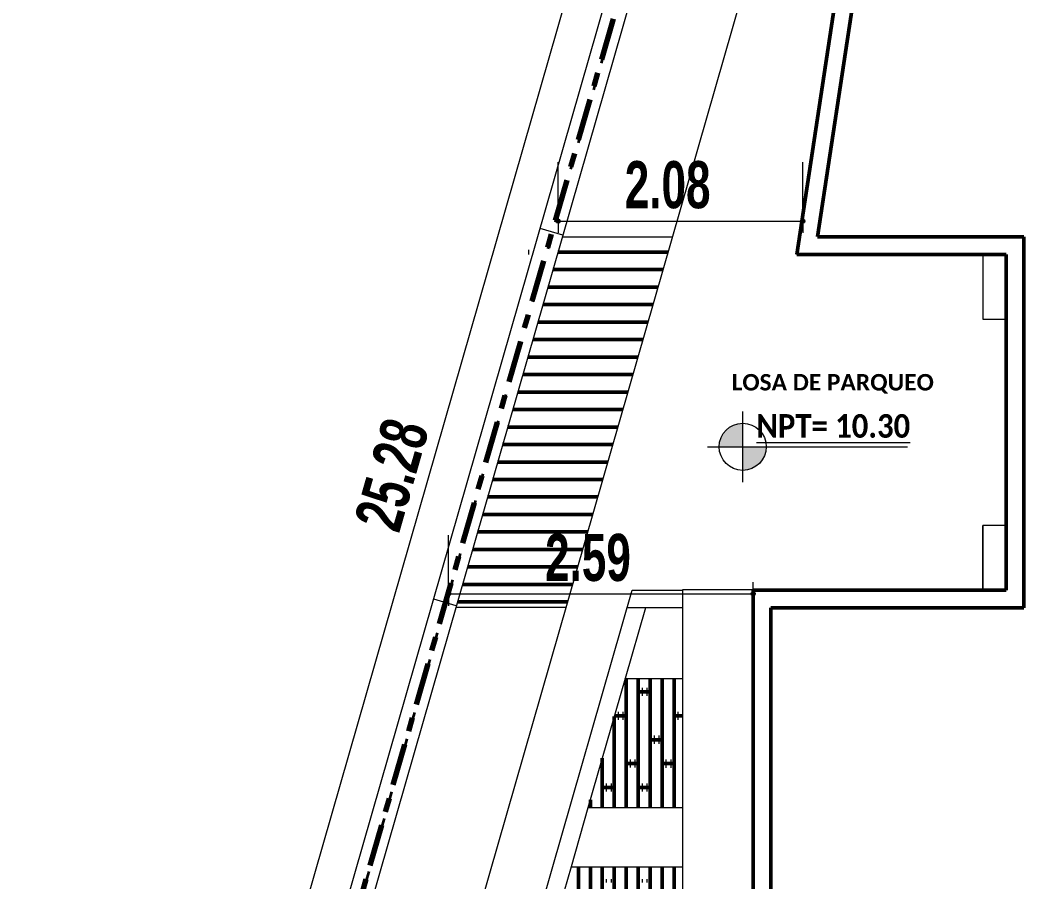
# Model space of a CAD drawing. Header units: metres. Extents: x -144 to 1000, y -717 to 29.
# Drawn here: x -67.53 to -60.25, y -576.69 to -570.44 of the extents above; entities that cross this region are included whole.
import ezdxf

# ---------------------------------------------------------------- set-up
doc = ezdxf.new("R2010")
doc.units = ezdxf.units.M
doc.linetypes.add('Dash Dot 3_16_', pattern=[0.595313, 0.357187, -0.119063, 0, -0.119063])
doc.linetypes.add('Elevado', pattern=[0.003969, 0.002381, -0.001587])
doc.layers.get('0').update_dxf_attribs({"color": 1})
for name, color, linetype, lineweight in [('A-ANNO-DIMS', 1, 'Continuous', 9), ('A-DETL', 1, 'Continuous', 9), ('A-DETL-THIN', 1, 'Continuous', 9), ('A-FLOR', 2, 'Continuous', 9), ('A-FLOR-PATT', 8, 'Continuous', 50), ('A-WALL', 4, 'Continuous', 9), ('G-ANNO-DIMS', 1, 'Continuous', 9), ('G-ANNO-TEXT', 2, 'Continuous', 9), ('S-COLS', 7, 'Continuous', 9)]:
    doc.layers.add(name, color=color, linetype=linetype, lineweight=lineweight)
doc.styles.add('Britannic Bold_B_1', font='', dxfattribs={"width": 0.7, "height": 0.4})
doc.styles.add('Calibri_B_5', font='calibrib.ttf', dxfattribs={"height": 0.66})
doc.styles.add('Calibri_B_6', font='calibrib.ttf', dxfattribs={"width": 0.9})
doc.styles.get('Britannic Bold_B_1').set_extended_font_data('Britannic Bold', bold=True)

# ---------------------------------------------------------------- blocks, each defined once
blk = doc.blocks.new('tgitgigik')
at = {"layer": 'A-ANNO-DIMS', "lineweight": 25}
h = blk.add_hatch(color=256, dxfattribs=at)
edge = h.paths.add_edge_path()
edge.add_arc((-68.8923, -607.1942), 0.015, 0, 360)
h = blk.add_hatch(color=256, dxfattribs=at)
edge = h.paths.add_edge_path()
edge.add_arc((-66.8148, -607.1942), 0.015, 0, 360)
h = blk.add_hatch(color=256, dxfattribs=at)
edge = h.paths.add_edge_path()
edge.add_arc((-69.8244, -610.3596), 0.015, 0, 360)
h = blk.add_hatch(color=256, dxfattribs=at)
edge = h.paths.add_edge_path()
edge.add_arc((-67.2364, -610.3596), 0.015, 0, 360)
at = {"layer": 'G-ANNO-DIMS'}
h = blk.add_hatch(color=256, dxfattribs=at)
edge = h.paths.add_edge_path()
edge.add_line((-67.3251, -609.1101), (-67.5251, -609.1101))
edge.add_arc((-67.3251, -609.1101), 0.2, 90, 180, ccw=False)
edge.add_line((-67.3251, -608.9101), (-67.3251, -609.1101))
h = blk.add_hatch(color=256, dxfattribs=at)
edge = h.paths.add_edge_path()
edge.add_line((-67.3251, -609.1101), (-67.1251, -609.1101))
edge.add_arc((-67.3251, -609.1101), 0.2, 270, 360, ccw=False)
edge.add_line((-67.3251, -609.3101), (-67.3251, -609.1101))
at = {"layer": 'A-ANNO-DIMS'}
for p, q in [((-73.4628, -621.4482), (-66.482, -597.1564)), ((-68.8923, -607.1942), (-68.8923, -606.6942)), ((-66.8148, -607.1942), (-66.8148, -606.6942)), ((-68.8923, -607.1942), (-66.8148, -607.1942)), ((-68.8923, -607.1942), (-68.8923, -607.2942)), ((-66.8148, -607.1942), (-66.8148, -607.2942)), ((-69.8244, -610.3596), (-69.8244, -609.8596)), ((-67.2364, -610.3596), (-67.2364, -610.2596)), ((-69.8244, -610.3596), (-67.2364, -610.3596)), ((-69.8244, -610.3596), (-69.8244, -610.4596)), ((-67.2364, -610.3596), (-67.2364, -610.8596))]:
    blk.add_line(p, q, dxfattribs=at)
at = {"layer": 'A-ANNO-DIMS', "lineweight": 25}
for centre in [(-68.8923, -607.1942), (-66.8148, -607.1942), (-69.8244, -610.3596), (-67.2364, -610.3596)]:
    blk.add_circle(centre, 0.015, dxfattribs=at)
at = {"layer": 'A-DETL', "linetype": 'Elevado', "lineweight": 35}
blk.add_line((-73.0525, -621.6049), (-66.0592, -597.2698), dxfattribs=at)
at = {"layer": 'A-DETL', "linetype": 'Dash Dot 3_16_', "lineweight": 70}
blk.add_line((-73.0475, -621.5676), (-66.0666, -597.2757), dxfattribs=at)
at = {"layer": 'A-DETL'}
for p, q in [((-68.8923, -607.0572), (-68.8923, -607.2572)), ((-66.8148, -607.1762), (-66.8148, -607.1362)), ((-69.8244, -610.3272), (-69.8244, -610.4272))]:
    blk.add_line(p, q, dxfattribs=at)
at = {"layer": 'A-DETL-THIN', "lineweight": 5}
for p, q in [((-66.8648, -607.4762), (-66.8648, -607.4162)), ((-69.1415, -607.4762), (-69.1415, -607.4362))]:
    blk.add_line(p, q, dxfattribs=at)
at = {"layer": 'A-FLOR'}
for p, q in [((-65.2945, -598.1846), (-72.0194, -621.5858)), ((-68.8571, -607.3262), (-67.9215, -607.3262)), ((-65.2865, -610.3272), (-65.2865, -609.7772)), ((-68.8267, -610.4762), (-69.7624, -610.4762)), ((-68.1507, -610.4772), (-68.3231, -611.0772)), ((-68.3231, -611.0772), (-67.8364, -611.0772)), ((-68.6393, -612.1772), (-68.7829, -612.6772)), ((-67.8364, -612.1772), (-68.6393, -612.1772)), ((-68.7829, -612.6772), (-67.8364, -612.6772))]:
    blk.add_line(p, q, dxfattribs=at)
at = {"layer": 'A-FLOR-PATT', "transparency": 33554559}
for p, q in [((-68.8947, -607.457), (-67.9591, -607.457)), ((-68.8947, -607.457), (-67.9591, -607.457)), ((-68.9374, -607.6055), (-68.0018, -607.6055)), ((-68.9374, -607.6055), (-68.0018, -607.6055)), ((-68.9801, -607.754), (-68.0445, -607.754)), ((-68.9801, -607.754), (-68.0445, -607.754)), ((-69.0228, -607.9026), (-68.0872, -607.9026)), ((-69.0228, -607.9026), (-68.0872, -607.9026)), ((-69.0655, -608.0511), (-68.1298, -608.0511)), ((-69.0655, -608.0511), (-68.1298, -608.0511)), ((-69.1082, -608.1997), (-68.1725, -608.1997)), ((-69.1082, -608.1997), (-68.1725, -608.1997)), ((-69.1508, -608.3482), (-68.2152, -608.3482)), ((-69.1508, -608.3482), (-68.2152, -608.3482)), ((-69.1935, -608.4967), (-68.2579, -608.4967)), ((-69.1935, -608.4967), (-68.2579, -608.4967)), ((-69.2362, -608.6453), (-68.3006, -608.6453)), ((-69.2362, -608.6453), (-68.3006, -608.6453)), ((-69.2789, -608.7938), (-68.3433, -608.7938)), ((-69.2789, -608.7938), (-68.3433, -608.7938)), ((-69.3216, -608.9424), (-68.386, -608.9424)), ((-69.3216, -608.9424), (-68.386, -608.9424)), ((-69.3643, -609.0909), (-68.4287, -609.0909)), ((-69.3643, -609.0909), (-68.4287, -609.0909)), ((-69.407, -609.2394), (-68.4713, -609.2394)), ((-69.407, -609.2394), (-68.4713, -609.2394)), ((-69.4496, -609.388), (-68.514, -609.388)), ((-69.4496, -609.388), (-68.514, -609.388)), ((-69.4923, -609.5365), (-68.5567, -609.5365)), ((-69.4923, -609.5365), (-68.5567, -609.5365)), ((-69.535, -609.6851), (-68.5994, -609.6851)), ((-69.535, -609.6851), (-68.5994, -609.6851)), ((-69.5777, -609.8336), (-68.6421, -609.8336)), ((-69.5777, -609.8336), (-68.6421, -609.8336)), ((-69.6204, -609.9821), (-68.6848, -609.9821)), ((-69.6204, -609.9821), (-68.6848, -609.9821)), ((-69.6631, -610.1307), (-68.7275, -610.1307)), ((-69.6631, -610.1307), (-68.7275, -610.1307)), ((-65.2865, -610.1307), (-65.2865, -610.1307)), ((-65.2865, -610.1307), (-65.2865, -610.1307)), ((-69.7058, -610.2792), (-68.7701, -610.2792)), ((-69.7058, -610.2792), (-68.7701, -610.2792)), ((-65.2865, -610.2792), (-65.2864, -610.2792)), ((-65.2865, -610.2792), (-65.2864, -610.2792)), ((-69.7485, -610.4278), (-68.8128, -610.4278)), ((-69.7485, -610.4278), (-68.8128, -610.4278)), ((-68.3143, -611.0772), (-68.3143, -612.1772)), ((-68.2127, -611.0772), (-68.2127, -612.1772)), ((-68.1111, -611.0772), (-68.1111, -612.1772)), ((-68.0095, -611.0772), (-68.0095, -612.1772)), ((-67.9079, -611.0772), (-67.9079, -612.1772)), ((-68.2127, -611.1913), (-68.1111, -611.1913)), ((-68.1827, -611.1705), (-68.1743, -611.1705)), ((-68.1827, -611.2113), (-68.1743, -611.2113)), ((-68.142, -611.1705), (-68.1336, -611.1705)), ((-68.142, -611.2113), (-68.1336, -611.2113)), ((-68.4159, -611.3998), (-68.4159, -612.1772)), ((-68.4143, -611.3945), (-68.3143, -611.3945)), ((-68.3859, -611.3737), (-68.3775, -611.3737)), ((-68.3859, -611.4145), (-68.3775, -611.4145)), ((-68.3452, -611.3737), (-68.3368, -611.3737)), ((-68.3452, -611.4145), (-68.3368, -611.4145)), ((-67.9085, -611.3941), (-67.8364, -611.3941)), ((-67.8775, -611.3741), (-67.8691, -611.3741)), ((-67.8775, -611.4141), (-67.8691, -611.4141)), ((-67.8368, -611.3741), (-67.8364, -611.3741)), ((-67.8368, -611.4141), (-67.8364, -611.4141)), ((-68.0807, -611.5773), (-68.0723, -611.5773)), ((-68.04, -611.5773), (-68.0316, -611.5773)), ((-68.1117, -611.5973), (-68.0101, -611.5973)), ((-68.0807, -611.6173), (-68.0723, -611.6173)), ((-68.04, -611.6173), (-68.0316, -611.6173)), ((-68.5175, -611.7533), (-68.5175, -612.1772)), ((-68.3149, -611.8005), (-68.2133, -611.8005)), ((-68.2839, -611.7805), (-68.2755, -611.7805)), ((-68.2839, -611.8205), (-68.2755, -611.8205)), ((-68.2432, -611.7805), (-68.2348, -611.7805)), ((-68.2432, -611.8205), (-68.2348, -611.8205)), ((-68.0095, -611.8009), (-67.9079, -611.8009)), ((-67.9795, -611.7801), (-67.9711, -611.7801)), ((-67.9795, -611.8209), (-67.9711, -611.8209)), ((-67.9388, -611.7801), (-67.9304, -611.7801)), ((-67.9388, -611.8209), (-67.9304, -611.8209)), ((-68.5181, -612.0037), (-68.4165, -612.0037)), ((-68.4871, -611.9837), (-68.4787, -611.9837)), ((-68.4464, -611.9837), (-68.438, -611.9837)), ((-68.2127, -612.0041), (-68.1111, -612.0041)), ((-68.1827, -611.9833), (-68.1743, -611.9833)), ((-68.142, -611.9833), (-68.1336, -611.9833)), ((-68.4871, -612.0237), (-68.4787, -612.0237)), ((-68.4464, -612.0237), (-68.438, -612.0237)), ((-68.1827, -612.0241), (-68.1743, -612.0241)), ((-68.142, -612.0241), (-68.1336, -612.0241)), ((-68.6191, -612.1069), (-68.6191, -612.1772)), ((-68.7207, -612.6772), (-68.7207, -620.6872)), ((-68.6191, -612.6772), (-68.6191, -620.6872)), ((-68.5175, -612.6772), (-68.5175, -620.6872)), ((-68.4159, -612.6772), (-68.4159, -620.6872)), ((-68.3143, -612.6772), (-68.3143, -620.6872)), ((-68.2127, -612.6772), (-68.2127, -620.6872)), ((-68.1111, -612.6772), (-68.1111, -620.6872)), ((-68.0095, -612.6772), (-68.0095, -620.6872)), ((-67.9079, -612.6772), (-67.9079, -620.6872)), ((-68.4871, -612.7965), (-68.4787, -612.7965)), ((-68.4464, -612.7965), (-68.438, -612.7965)), ((-68.1827, -612.7961), (-68.1743, -612.7961)), ((-68.142, -612.7961), (-68.1336, -612.7961))]:
    blk.add_line(p, q, dxfattribs=at)
at = {"layer": 'A-WALL'}
for p, q in [((-73.1631, -621.5858), (-66.1516, -597.1874)), ((-65.9957, -597.369), (-72.9455, -621.5528)), ((-68.853, -607.3119), (-69.0452, -607.2567)), ((-71.4991, -621.5858), (-68.2637, -610.3272)), ((-68.2637, -610.3272), (-67.8364, -610.3272)), ((-67.2364, -610.3262), (-67.8364, -610.3262)), ((-67.8364, -610.3262), (-67.8364, -618.0762)), ((-69.7575, -610.4594), (-69.9498, -610.4042)), ((-67.8364, -610.4772), (-68.3068, -610.4772)), ((-68.3231, -611.0772), (-68.6393, -612.1772)), ((-68.7829, -612.6772), (-71.0848, -620.6872))]:
    blk.add_line(p, q, dxfattribs=at)
at = {"layer": 'A-WALL', "lineweight": 50}
for p, q in [((-66.8648, -607.4762), (-65.9947, -601.7272)), ((-65.8657, -601.8772), (-66.6903, -607.3262)), ((-66.6903, -607.3262), (-64.9365, -607.3262)), ((-64.9365, -607.3262), (-64.9365, -610.4772)), ((-65.0865, -607.4762), (-66.8648, -607.4762)), ((-65.0865, -610.3272), (-65.0865, -607.4762)), ((-67.2364, -610.3272), (-65.0865, -610.3272)), ((-67.2364, -613.4772), (-67.2364, -610.3272)), ((-64.9365, -610.4772), (-67.0864, -610.4772)), ((-67.0864, -610.4772), (-67.0864, -613.3272))]:
    blk.add_line(p, q, dxfattribs=at)
at = {"layer": 'G-ANNO-DIMS'}
for p, q in [((-67.3251, -609.4101), (-67.3251, -608.8101)), ((-67.6251, -609.1101), (-65.9251, -609.1101))]:
    blk.add_line(p, q, dxfattribs=at)
blk.add_circle((-67.3251, -609.1101), 0.2, dxfattribs=at)
at = {"layer": 'S-COLS'}
for p, q in [((-65.2865, -607.4762), (-65.2865, -608.0272)), ((-65.2865, -608.0272), (-65.0865, -608.0272)), ((-65.0865, -609.7772), (-65.2863, -609.7772)), ((-65.2863, -609.7772), (-65.2863, -610.3272))]:
    blk.add_line(p, q, dxfattribs=at)
at = {"layer": 'A-ANNO-DIMS', "style": 'Britannic Bold_B_1', "width": 0.7}
for s, p in [('2.08', (-68.3269, -607.0842)), ('2.59', (-69.0038, -610.2495))]:
    blk.add_text(s, height=0.4, dxfattribs=at).set_placement(p)
blk.add_text('25.28', height=0.4, rotation=73.96667, dxfattribs=at).set_placement((-70.2448, -609.8518))
at = {"layer": 'G-ANNO-DIMS', "style": 'Calibri_B_6', "width": 0.9}
blk.add_text('%%UNPT= 10.30', height=0.2, dxfattribs=at).set_placement((-67.2086, -609.0329))
at = {"layer": 'G-ANNO-TEXT', "style": 'Calibri_B_5'}
blk.add_text('LOSA DE PARQUEO', height=0.14, dxfattribs=at).set_placement((-67.4189, -608.6321))

msp = doc.modelspace()

# ---------------------------------------------------------------- block references
at = {"color": 3, "xscale": 0.8541994150743745, "yscale": 0.8541994150743745, "zscale": 0.8541994150743745}
msp.add_blockref('tgitgigik', (-4.7815, -53.2302), dxfattribs=at)

doc.saveas('drawing.dxf')
